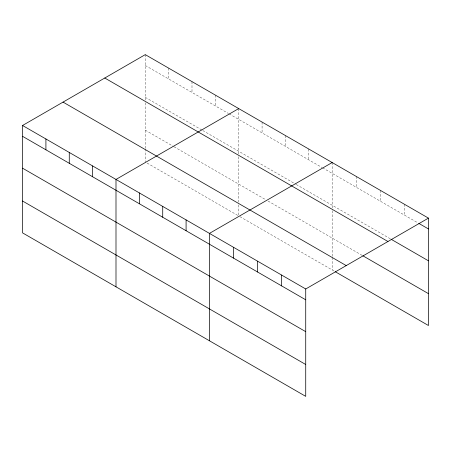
<?xml version="1.0" encoding="UTF-8"?>
<svg xmlns="http://www.w3.org/2000/svg" width="451" height="451" viewBox="0 0 451 451"><rect width="100%" height="100%" fill="white"/><g stroke="black" fill="none" stroke-linecap="round" stroke-linejoin="round"><path stroke-width="0.34" stroke-dasharray="2.25 1.69" d="M145.273 65.463L228.539 113.534M229.136 113.877L321.986 167.484M322.583 167.828L417.62 222.698M145.273 97.326L202.178 130.181M202.781 130.525L295.63 184.132M296.228 184.482L390.538 238.929M145.273 130.159L173.426 146.412M174.024 146.755L265.678 199.675M268.074 201.056L362.254 255.429M147.071 163.059L238.122 215.629M239.921 216.666L334.574 271.316M404.378 204.23L404.378 215.054M380.311 190.333L380.311 201.157M356.239 176.437L356.239 187.261M332.167 162.54L332.167 207.967M332.167 210.702L332.167 256.766M332.167 257.459L332.167 269.929M308.805 149.05L308.805 159.874M285.444 135.559L285.444 146.389M262.082 122.074L262.082 132.898M238.72 108.584L238.72 154.016M238.72 156.751L238.72 202.121M238.72 204.889L238.72 215.285M215.358 95.099L215.358 105.923M191.996 81.608L191.996 92.438M168.635 68.124L168.635 78.948M145.273 54.633L145.273 100.06M145.273 102.8L145.273 148.17M145.273 148.858L145.273 162.022"/><path stroke-width="0.68" d="M22.55 125.485L305.727 288.978L305.727 396.367L22.55 232.874L22.55 125.485L145.273 54.633L428.45 218.126L428.45 325.515L335.178 271.665M238.72 108.584L115.997 179.436L115.997 286.825M332.167 162.54L209.45 233.392L209.45 340.781M305.727 288.978L428.45 218.126M418.821 223.392L428.45 228.95M391.141 239.278L428.45 260.819M104.773 78.017L387.95 241.505M362.858 255.779L428.45 293.646M63.05 102.106L346.227 265.594M22.55 136.315L305.727 299.802M22.55 168.178L305.727 331.671M22.55 201.011L305.727 364.504M281.661 275.082L281.661 285.906M257.589 261.185L257.589 272.009M233.517 247.289L233.517 258.113M186.088 219.902L186.088 230.732M162.721 206.411L162.721 217.241M139.359 192.927L139.359 203.751M92.635 165.951L92.635 176.775M69.274 152.461L69.274 163.29M45.912 138.976L45.912 149.8"/></g></svg>
